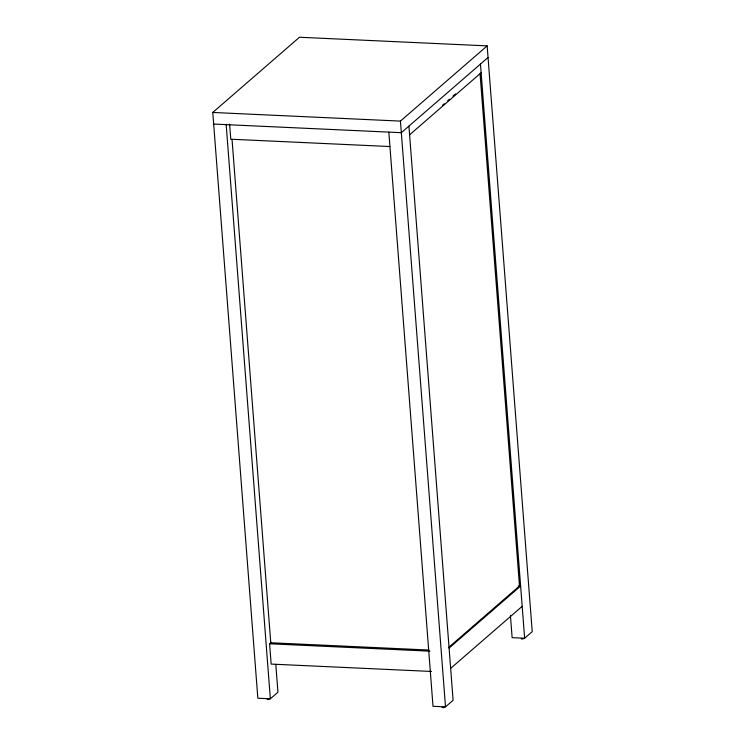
<?xml version="1.0" encoding="UTF-8"?>
<svg xmlns="http://www.w3.org/2000/svg" width="745" height="745" viewBox="0 0 745 745"><rect width="100%" height="100%" fill="white"/><g stroke="black" fill="none" stroke-linecap="round" stroke-linejoin="round"><path stroke-width="1.12" d="M275.799 664.382L277.941 692.226L270.351 698.801L257.844 698.223L212.772 112.458L299.49 37.25L487.156 45.883L532.228 631.648L524.638 638.232L512.132 637.655L510.437 615.621M212.772 112.458L400.438 121.1L487.156 45.883M488.05 57.486L401.332 132.694L213.666 124.061M442.474 105.25L444.225 103.741M447.717 100.715L449.459 99.197M452.951 96.17L455.567 93.898M409.592 134.817L481.13 72.768M431.476 671.459L271.152 664.084L269.588 643.782L271.329 642.283M448.816 647.275L519.489 585.98L480.078 73.867M449.086 648.085L520.625 586.036L518.306 585.933M450.641 668.386L522.189 606.337M388.825 132.116L433.003 706.288L445.51 706.865L453.1 700.281L408.921 126.11M267.157 699.145L268.06 699.695L269.355 699.052M389.924 146.542L230.764 139.213L229.609 124.136M428.757 650.04L270.761 642.767L232.03 139.362M269.588 643.782L429.912 651.158M523.465 638.409L522.999 639.042L521.221 638.875M444.337 707.042L443.554 707.722L442.083 707.405M480.46 64.07L524.638 638.232M400.438 121.1L445.51 706.865M226.173 124.639L270.351 698.801"/></g></svg>
